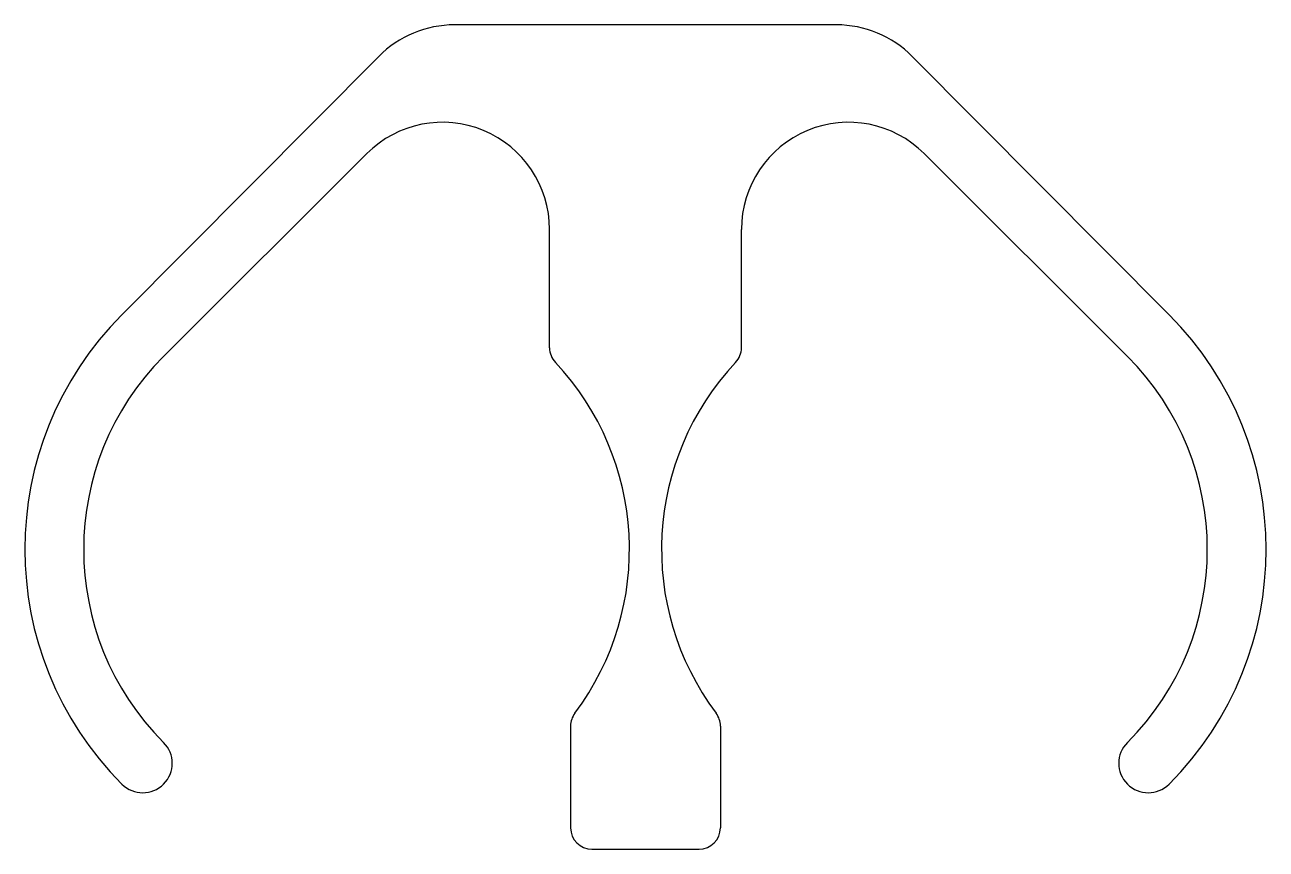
# Model space of a CAD drawing. Header units: millimetres. Extents: x -15.5 to 42.5, y -14 to 24.5.
import ezdxf

# ---------------------------------------------------------------- set-up
doc = ezdxf.new("R2010")
doc.units = ezdxf.units.MM
doc.layers.add('ding2', color=7, linetype='Continuous', lineweight=25, true_color=0x000000)

msp = doc.modelspace()

# ---------------------------------------------------------------- linework, layer by layer
at = {"layer": 'ding2'}
for p, q in [((22.418, 24.5), (4.582, 24.5)), ((-10.96, 10.96), (1.037, 23.025)), ((37.96, 10.96), (25.963, 23.025)), ((-9.016, 9.016), (0.485, 18.489)), ((36.016, 9.016), (26.515, 18.489)), ((9.016, 9.421), (9.016, 14.949)), ((17.984, 9.421), (17.984, 14.949)), ((10, -8.25), (10, -13)), ((17, -8.25), (17, -13)), ((11, -14), (16, -14))]:
    msp.add_line(p, q, dxfattribs=at)
for centre, radius, start, end in [((4.582, 19.5), 5, 90, 135.16307), ((22.418, 19.5), 5, 44.83693, 90), ((4.016, 14.949), 5, 0, 134.91868), ((22.984, 14.949), 5, 45.08132, 180), ((0, 0), 15.5, 135, 225), ((27, 0), 15.5, 315, 45), ((10.016, 9.421), 1, 180, 223.24689), ((16.984, 9.421), 1, 316.75311, 0), ((0, 0), 12.75, 135, 225), ((0, 0), 12.75, 323.1301, 43.24689), ((27, 0), 12.75, 136.75311, 216.8699), ((27, 0), 12.75, 315, 45), ((11, -8.25), 1, 143.1301, 180), ((16, -8.25), 1, 0, 36.8699), ((-9.988, -9.988), 1.375, 225, 45), ((36.988, -9.988), 1.375, 135, 315), ((11, -13), 1, 180, 270), ((16, -13), 1, 270, 0)]:
    msp.add_arc(centre, radius, start, end, dxfattribs=at)

doc.saveas('drawing.dxf')
